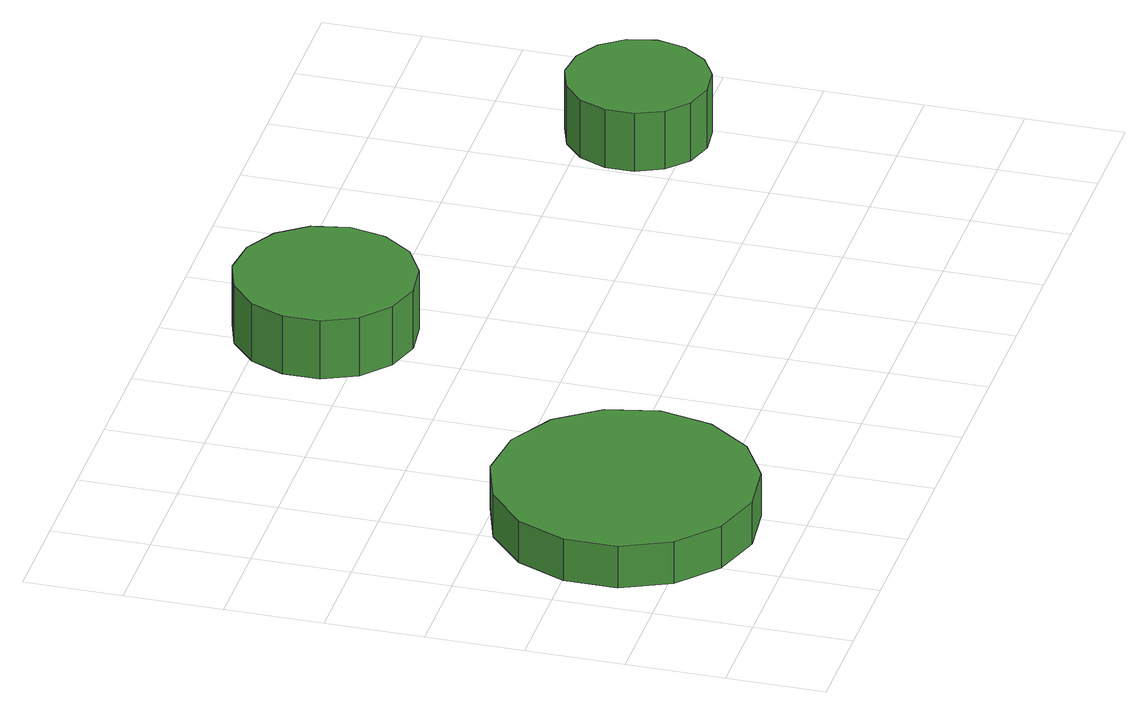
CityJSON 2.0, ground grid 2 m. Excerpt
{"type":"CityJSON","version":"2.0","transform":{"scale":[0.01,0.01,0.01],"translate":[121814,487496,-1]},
"CityObjects":{
"tree1":{"type":"SolitaryVegetationObject","attributes":{"function":"something"},"geometry":[{"type":"MultiSurface","lod":"1","boundaries":[[[0,1,2,3,4,5,6,7,8,9,10,11,12,13,14]],[[15,16,17,18,19,20,21,22,23,24,25,26,27,28,29]],[[0,29,28,1]],[[1,28,27,2]],[[2,27,26,3]],[[3,26,25,4]],[[4,25,24,5]],[[5,24,23,6]],[[6,23,22,7]],[[7,22,21,8]],[[8,21,20,9]],[[9,20,19,10]],[[10,19,18,11]],[[11,18,17,12]],[[12,17,16,13]],[[13,16,15,14]],[[14,15,29,0]]]}]},
"tree2":{"type":"SolitaryVegetationObject","attributes":{"function":"something"},"geometry":[{"type":"MultiSurface","lod":"1","boundaries":[[[30,31,32,33,34,35,36,37,38,39,40,41,42,43,44]],[[45,46,47,48,49,50,51,52,53,54,55,56,57,58,59]],[[30,59,58,31]],[[31,58,57,32]],[[32,57,56,33]],[[33,56,55,34]],[[34,55,54,35]],[[35,54,53,36]],[[36,53,52,37]],[[37,52,51,38]],[[38,51,50,39]],[[39,50,49,40]],[[40,49,48,41]],[[41,48,47,42]],[[42,47,46,43]],[[43,46,45,44]],[[44,45,59,30]]]}]},
"tree3":{"type":"SolitaryVegetationObject","attributes":{"function":"something"},"geometry":[{"type":"MultiSurface","lod":"1","boundaries":[[[60,61,62,63,64,65,66,67,68,69,70,71,72,73,74]],[[75,76,77,78,79,80,81,82,83,84,85,86,87,88,89]],[[60,89,88,61]],[[61,88,87,62]],[[62,87,86,63]],[[63,86,85,64]],[[64,85,84,65]],[[65,84,83,66]],[[66,83,82,67]],[[67,82,81,68]],[[68,81,80,69]],[[69,80,79,70]],[[70,79,78,71]],[[71,78,77,72]],[[72,77,76,73]],[[73,76,75,74]],[[74,75,89,60]]]}]}
},
"vertices":[
[596,345,165],[573,451,165],[509,540,165],[415,594,165],[307,606,165],[203,572,165],[122,499,165],[78,399,165],[78,290,165],[122,191,165],[203,118,165],[307,84,165],[415,96,165],[509,150,165],[573,238,165],[573,238,72],[509,150,72],[415,96,72],[307,84,72],[203,118,72],[122,191,72],[78,290,72],[78,399,72],[122,499,72],[203,572,72],[307,606,72],[415,594,72],[509,540,72],[573,451,72],[596,345,72],
[1011,1076,227],[995,1150,227],[951,1211,227],[885,1248,227],[810,1256,227],[739,1233,227],[683,1183,227],[652,1114,227],[652,1038,227],[683,969,227],[739,919,227],[810,896,227],[885,904,227],[951,941,227],[995,1002,227],[995,1002,98],[951,941,98],[885,904,98],[810,896,98],[739,919,98],[683,969,98],[652,1038,98],[652,1114,98],[683,1183,98],[739,1233,98],[810,1256,98],[885,1248,98],[951,1211,98],[995,1150,98],[1011,1076,98],
[1814,681,250],[1801,739,250],[1766,787,250],[1715,816,250],[1656,823,250],[1600,804,250],[1556,765,250],[1532,710,250],[1532,651,250],[1556,597,250],[1600,557,250],[1656,539,250],[1715,545,250],[1766,575,250],[1801,623,250],[1801,623,121],[1766,575,121],[1715,545,121],[1656,539,121],[1600,557,121],[1556,597,121],[1532,651,121],[1532,710,121],[1556,765,121],[1600,804,121],[1656,823,121],[1715,816,121],[1766,787,121],[1801,739,121],[1814,681,121]
]}
